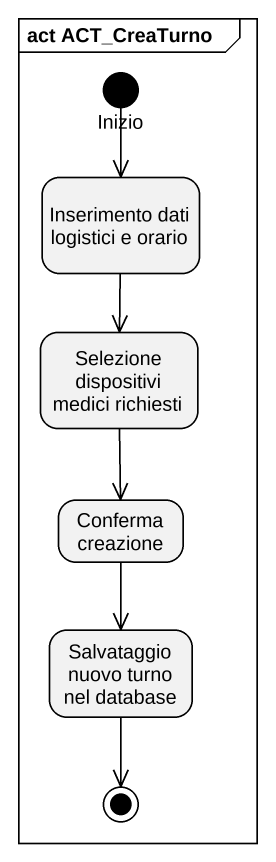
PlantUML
@startuml
mainframe act ACT_CreaTurno
hide empty description
state Inizio <<start>>
state "Inserimento dati logistici e orario" as Inserimento_dati_logistici
state "Selezione dispositivi medici richiesti" as Selezione_dispositivi
state "Conferma creazione" as Conferma_creazione
state "Salvataggio nuovo turno nel database" as Salvataggio_nuovo_turno_nel
Inizio --> Inserimento_dati_logistici
Inserimento_dati_logistici --> Selezione_dispositivi
Selezione_dispositivi --> Conferma_creazione
Conferma_creazione --> Salvataggio_nuovo_turno_nel
Salvataggio_nuovo_turno_nel --> [*]
@enduml
